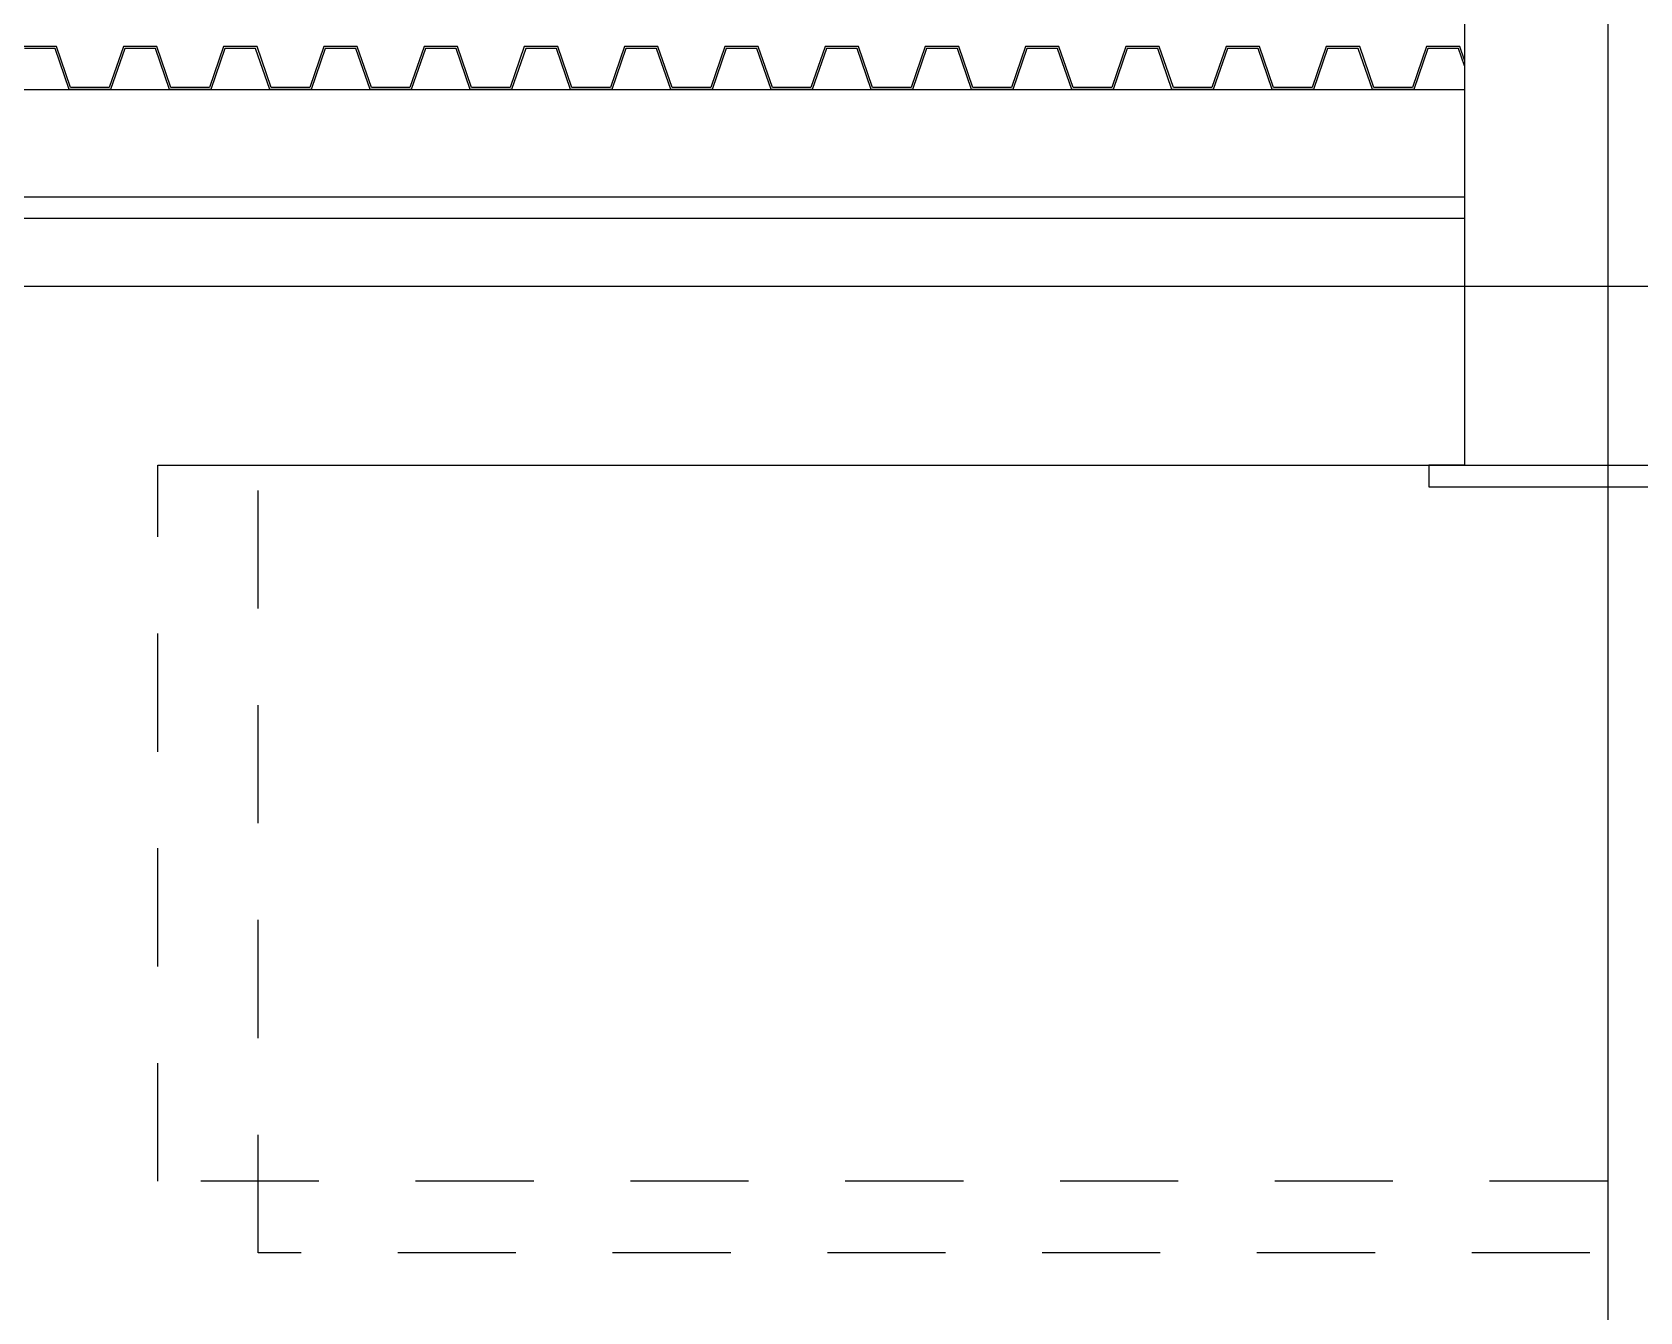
# Model space of a CAD drawing. Header units: millimetres. Extents: x -39468 to 212532, y -94717 to 83483.
# Drawn here: x 80099 to 84589, y 6035 to 9610 of the extents above; entities that cross this region are included whole.
import ezdxf

# ---------------------------------------------------------------- set-up
doc = ezdxf.new("R2010")
doc.units = ezdxf.units.MM
doc.header["$LTSCALE"] = 300
doc.header["$MEASUREMENT"] = 0
doc.linetypes.add('주단면도-1$0$HID', pattern=[2, 1.1, -0.9])
doc.linetypes.add('주단면도-1$0$STD_CENTER', pattern=[66, 60, -2, 2, -2])
for name, color, linetype in [('7FIN', 5, 'CONTINUOUS'), ('주단면도-1$0$A-FIN-TYP1', 6, 'CONTINUOUS'), ('주단면도-1$0$A-ST-AXIS-CEN', 252, '주단면도-1$0$STD_CENTER'), ('주단면도-1$0$A-ST-CONC', 2, 'CONTINUOUS'), ('주단면도-1$0$HID', 7, '주단면도-1$0$HID')]:
    doc.layers.add(name, color=color, linetype=linetype)

msp = doc.modelspace()

# ---------------------------------------------------------------- linework, layer by layer
at = {"layer": '7FIN'}
for points in [[(84099.99999999581, 9531.817854196299), (84086.8483719998, 9569.999999991152), (83993.5150386705, 9569.999999991152), (83954.01874237554, 9455.333333329298), (83846.21790209552, 9455.333333329298), (83806.84837201191, 9569.999999991152), (83713.51503868261, 9569.999999991152), (83674.01874238765, 9455.333333329298), (83566.26423870027, 9455.333333329298), (83526.84837202355, 9569.999999991152), (83433.51251496421, 9569.999999991152), (83394.09664828796, 9455.333333329298), (83286.34214460012, 9455.333333329298), (83246.84584830562, 9569.999999991152), (83153.51251497632, 9569.999999991152), (83114.14298489224, 9455.333333329298), (83006.34214461222, 9455.333333329298), (82966.84584831726, 9569.999999991152), (82873.51251498796, 9569.999999991152), (82834.01621869346, 9455.333333329298), (82726.21537841298, 9455.333333329298), (82686.84584832937, 9569.999999991152), (82593.51251500007, 9569.999999991152), (82554.0162187051, 9455.333333329298), (82446.26171501772, 9455.333333329298), (82406.84584834147, 9569.999999991152), (82313.50999128167, 9569.999999991152), (82274.09412460588, 9455.333333329298), (82166.33962091804, 9455.333333329298), (82126.84332462307, 9569.999999991152), (82033.50999129377, 9569.999999991152), (81994.14046121016, 9455.333333329298), (81886.33962093014, 9455.333333329298), (81846.84332463518, 9569.999999991152), (81753.50999130588, 9569.999999991152), (81714.01369501092, 9455.333333329298), (81606.2128547309, 9455.333333329298), (81566.84332464729, 9569.999999991152), (81473.50999131799, 9569.999999991152), (81434.01369502302, 9455.333333329298), (81326.25919133518, 9455.333333329298), (81286.84332465893, 9569.999999991152), (81193.50746759959, 9569.999999991152), (81154.09160092333, 9455.333333329298), (81046.33709723549, 9455.333333329298), (81006.84080094099, 9569.999999991152), (80913.5074676117, 9569.999999991152), (80874.13793752762, 9455.333333329298), (80766.3370972476, 9455.333333329298), (80726.84080095263, 9569.999999991152), (80633.50746762333, 9569.999999991152), (80594.01117132884, 9455.333333329298), (80486.21033104835, 9455.333333329298), (80446.84080096474, 9569.999999991152), (80353.50746763544, 9569.999999991152), (80314.01117134048, 9455.333333329298), (80206.2566676531, 9455.333333329298), (80166.84080097638, 9569.999999991152), (80073.50494391704, 9569.999999991152)], [(84099.99999999581, 9515.441202996764), (84083.04456251254, 9564.66666665813), (83997.31884815777, 9564.66666665813), (83957.82255186327, 9449.999999996275), (83842.41011391487, 9449.999999996275), (83803.04058383126, 9564.66666665813), (83717.31884816987, 9564.66666665813), (83677.82255187491, 9449.999999996275), (83562.4579054825, 9449.999999996275), (83523.04203880625, 9564.66666665813), (83437.31884818198, 9564.66666665813), (83397.90298150573, 9449.999999996275), (83282.53833511285, 9449.999999996275), (83243.04203881789, 9564.66666665813), (83157.32030315697, 9564.66666665813), (83117.9507730729, 9449.999999996275), (83002.53833512496, 9449.999999996275), (82963.04203883, 9564.66666665813), (82877.31632447569, 9564.66666665813), (82837.82002818072, 9449.999999996275), (82722.40759023279, 9449.999999996275), (82683.03806014871, 9564.66666665813), (82597.31632448733, 9564.66666665813), (82557.82002819283, 9449.999999996275), (82442.45538179995, 9449.999999996275), (82403.0395151237, 9564.66666665813), (82317.31632449944, 9564.66666665813), (82277.90045782318, 9449.999999996275), (82162.53581143077, 9449.999999996275), (82123.03951513581, 9564.66666665813), (82037.31777947443, 9564.66666665813), (81997.94824939081, 9449.999999996275), (81882.53581144242, 9449.999999996275), (81843.03951514792, 9564.66666665813), (81757.31380079314, 9564.66666665813), (81717.81750449818, 9449.999999996275), (81602.40506655024, 9449.999999996275), (81563.03553646617, 9564.66666665813), (81477.31380080525, 9564.66666665813), (81437.81750451028, 9449.999999996275), (81322.45285811741, 9449.999999996275), (81283.03699144162, 9564.66666665813), (81197.31380081736, 9564.66666665813), (81157.89793414064, 9449.999999996275), (81042.53328774823, 9449.999999996275), (81003.03699145326, 9564.66666665813), (80917.31525579188, 9564.66666665813), (80877.94572570827, 9449.999999996275), (80762.53328776034, 9449.999999996275), (80723.03699146537, 9564.66666665813), (80637.31127711106, 9564.66666665813), (80597.8149808161, 9449.999999996275), (80482.4025428677, 9449.999999996275), (80443.03301278409, 9564.66666665813), (80357.3112771227, 9564.66666665813), (80317.8149808282, 9449.999999996275), (80202.45033443533, 9449.999999996275), (80163.03446775908, 9564.66666665813), (80077.31127713481, 9564.66666665813)]]:
    msp.add_lwpolyline(points, dxfattribs=at)
at = {"layer": '주단면도-1$0$A-FIN-TYP1'}
for p, q in [((55249.99999999488, 9089.999999997672), (84099.99999999581, 9090.000000000233)), ((84099.99999999581, 8400.000000000466), (83999.99999999581, 8400.000000000466)), ((83999.99999999581, 8400.000000000466), (83999.99999999581, 8340.000000000466)), ((83999.99999999581, 8340.000000000466), (121199.8862364199, 8340.000000000466))]:
    msp.add_line(p, q, dxfattribs=at)
at = {"layer": '주단면도-1$0$A-ST-AXIS-CEN', "linetype": 'Continuous'}
for p, q in [((84499.99999999953, 55499.99999998906), (84499.99999999953, 4.656612873077393e-10)), ((84499.99999999953, 55499.99999998906), (84499.99999999953, 4.656612873077393e-10)), ((0, 8900), (153520.6548745963, 8900.000000000466))]:
    msp.add_line(p, q, dxfattribs=at)
at = {"layer": '주단면도-1$0$A-ST-CONC'}
for p, q in [((40200.00000000233, 9449.999999996275), (84099.99999999581, 9450.000000000233)), ((39599.99999999767, 9149.999999996275), (84099.99999999581, 9150.000000000233)), ((84099.99999999581, 8400.000000000466), (112699.9999999958, 8400.000000000466))]:
    msp.add_line(p, q, dxfattribs=at)
msp.add_lwpolyline([(84099.99999999581, 10000.00000000023), (84099.99999999581, 8400.000000000466)], dxfattribs=at)
at = {"layer": '주단면도-1$0$HID', "color": 8}
msp.add_lwpolyline([(80449.88623752724, 8400.000000000466), (100099.8862355137, 8400.000000000466), (100099.8862355137, 6400.000000000466), (80449.88623752724, 6400.000000000466)], close=True, dxfattribs=at)
at = {"layer": '주단면도-1$0$HID'}
msp.add_lwpolyline([(88049.88623535959, 6200.000000000466), (80730.21340545267, 6200.000000000466), (80730.21340545267, 8400.000000000466), (88049.88623535959, 8400.000000000466)], close=True, dxfattribs=at)

doc.saveas('drawing.dxf')
